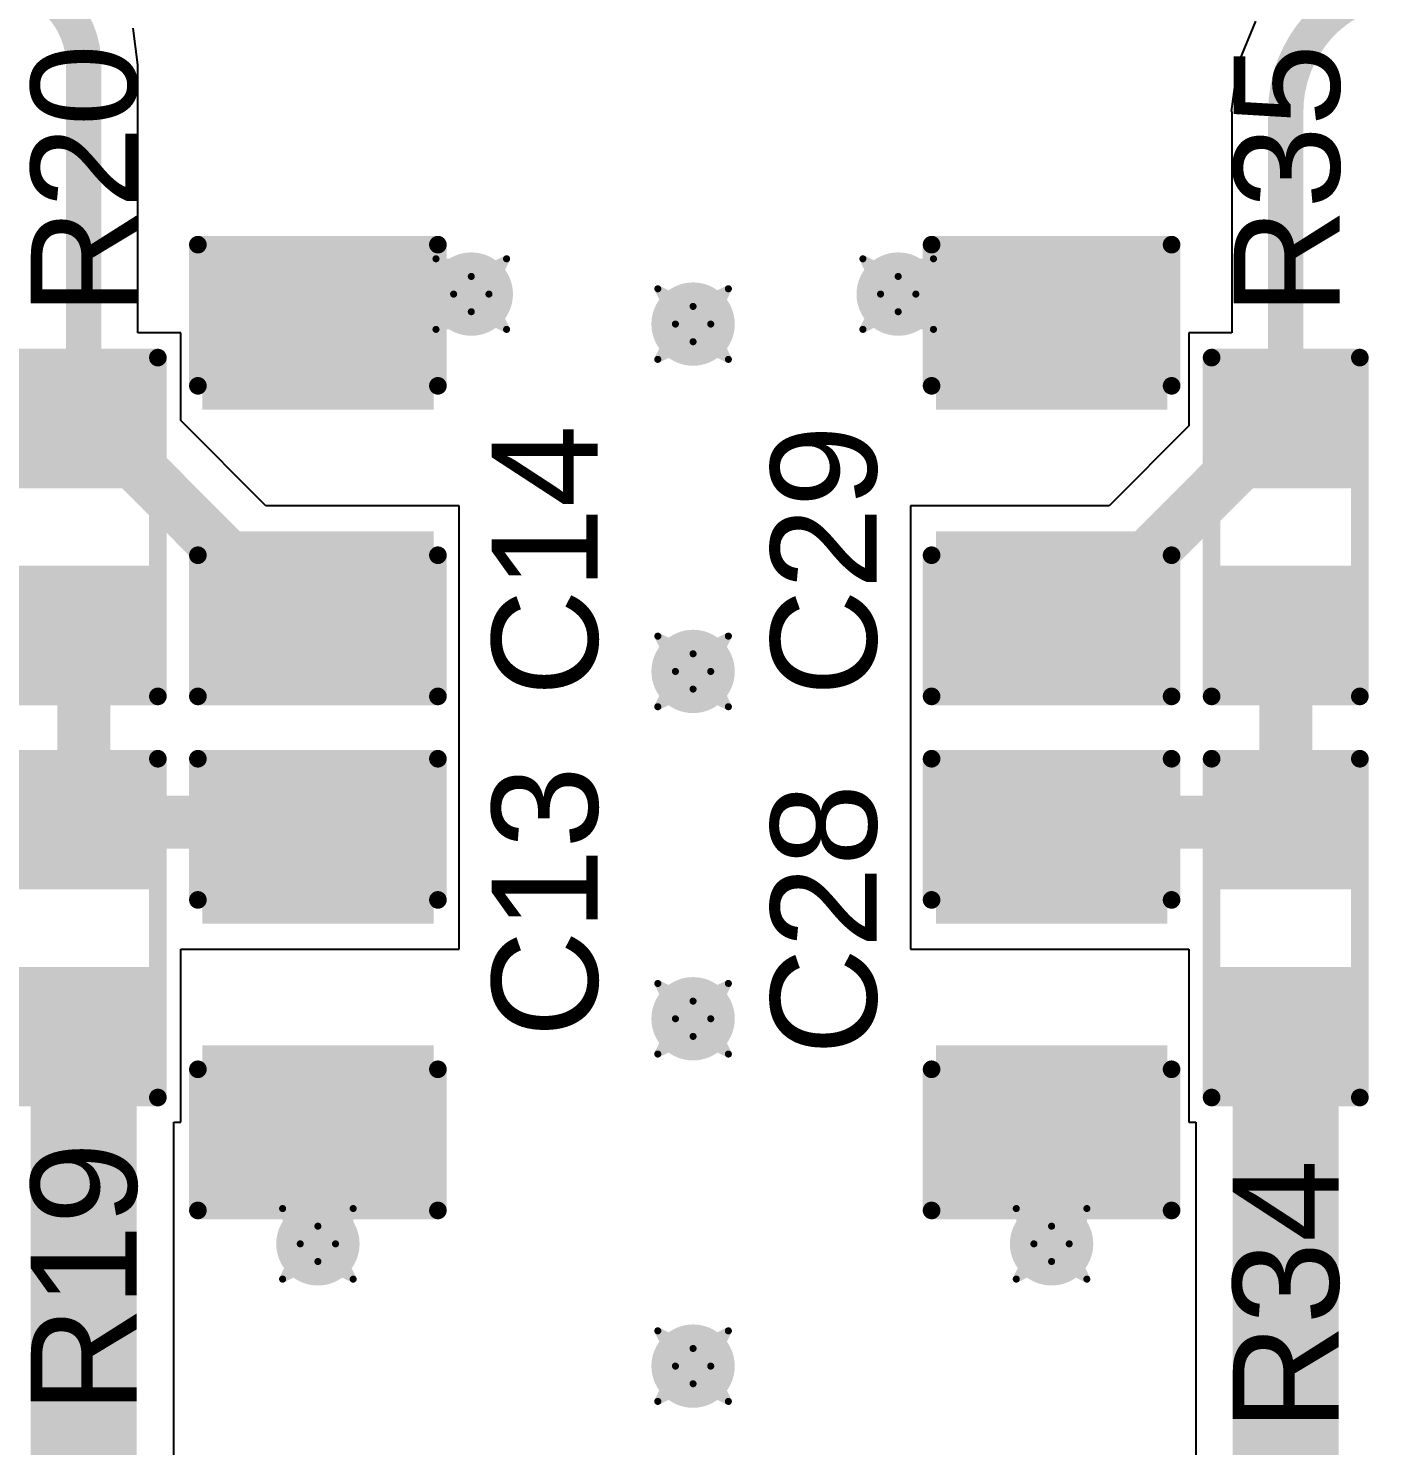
# Model space of a CAD drawing. Header units: inches. Extents: x -0.03 to 9.71, y 0.01 to 4.44.
# Drawn here: x 1.3794 to 1.7654, y 1.1192 to 1.5208 of the extents above; entities that cross this region are included whole.
import ezdxf

# ---------------------------------------------------------------- set-up
doc = ezdxf.new("R2010")
doc.units = ezdxf.units.IN
doc.header["$MEASUREMENT"] = 0
for name, color, linetype in [('Bottom Layer', 5, 'Continuous'), ('Drill Drawing', 1, 'Continuous'), ('Layer 1', 16, 'Continuous'), ('Layer 2', 76, 'Continuous'), ('Top Layer', 1, 'Continuous'), ('Top Overlay', 2, 'Continuous'), ('Top Paste', 8, 'Continuous'), ('Top Solder', 216, 'Continuous'), ('Via Holes', 16, 'Continuous')]:
    doc.layers.add(name, color=color, linetype=linetype)
doc.styles.add('Arial', font='', dxfattribs={"height": 0.2})
doc.styles.get('Arial').set_extended_font_data('Arial')

# ---------------------------------------------------------------- blocks, each defined once
blk = doc.blocks.new('R___0603_62')
at = {"layer": 'Top Layer'}
for points in [[(-0.015, 0.0175), (-0.015, -0.0175), (-0.045, -0.0175), (-0.045, 0.0175)], [(0.045, 0.0175), (0.045, -0.0175), (0.015, -0.0175), (0.015, 0.0175)]]:
    blk.add_hatch(color=1, dxfattribs=at).paths.add_polyline_path(points)
at = {"layer": 'Top Paste'}
for points in [[(-0.015, 0.0175), (-0.015, -0.0175), (-0.045, -0.0175), (-0.045, 0.0175)], [(0.045, 0.0175), (0.045, -0.0175), (0.015, -0.0175), (0.015, 0.0175)]]:
    blk.add_hatch(color=8, dxfattribs=at).paths.add_polyline_path(points)
at = {"layer": 'Top Solder'}
for points in [[(-0.011, 0.0215), (-0.011, -0.0215), (-0.049, -0.0215), (-0.049, 0.0215)], [(0.049, 0.0215), (0.049, -0.0215), (0.011, -0.0215), (0.011, 0.0215)]]:
    blk.add_hatch(color=216, dxfattribs=at).paths.add_polyline_path(points)
at = {"layer": 'Top Overlay', "const_width": 0.005}
for points in [[(-0.048, 0.021), (0.048, 0.021)], [(-0.048, 0.021), (-0.048, -0.021)], [(0.048, 0.021), (0.048, -0.021)], [(-0.048, -0.021), (0.048, -0.021)]]:
    blk.add_lwpolyline(points, dxfattribs=at)
at = {"layer": 'Top Overlay', "const_width": 0.0025}
for points in [[(-0.04925, 0.021, 1), (-0.04675, 0.021, 1)], [(-0.04925, 0.021, 1), (-0.04675, 0.021, 1)], [(0.04675, 0.021, 1), (0.04925, 0.021, 1)], [(0.04675, 0.021, 1), (0.04925, 0.021, 1)], [(-0.04925, -0.021, 1), (-0.04675, -0.021, 1)], [(-0.04925, -0.021, 1), (-0.04675, -0.021, 1)], [(0.04675, -0.021, 1), (0.04925, -0.021, 1)], [(0.04675, -0.021, 1), (0.04925, -0.021, 1)]]:
    blk.add_lwpolyline(points, format="xyb", close=True, dxfattribs=at)
blk = doc.blocks.new('R___0603_63')
at = {"layer": 'Top Layer'}
for points in [[(-0.015, 0.0175), (-0.015, -0.0175), (-0.045, -0.0175), (-0.045, 0.0175)], [(0.045, 0.0175), (0.045, -0.0175), (0.015, -0.0175), (0.015, 0.0175)]]:
    blk.add_hatch(color=1, dxfattribs=at).paths.add_polyline_path(points)
at = {"layer": 'Top Paste'}
for points in [[(-0.015, 0.0175), (-0.015, -0.0175), (-0.045, -0.0175), (-0.045, 0.0175)], [(0.045, 0.0175), (0.045, -0.0175), (0.015, -0.0175), (0.015, 0.0175)]]:
    blk.add_hatch(color=8, dxfattribs=at).paths.add_polyline_path(points)
at = {"layer": 'Top Solder'}
for points in [[(-0.011, 0.0215), (-0.011, -0.0215), (-0.049, -0.0215), (-0.049, 0.0215)], [(0.049, 0.0215), (0.049, -0.0215), (0.011, -0.0215), (0.011, 0.0215)]]:
    blk.add_hatch(color=216, dxfattribs=at).paths.add_polyline_path(points)
at = {"layer": 'Top Overlay', "const_width": 0.005}
for points in [[(-0.048, 0.021), (0.048, 0.021)], [(-0.048, 0.021), (-0.048, -0.021)], [(0.048, 0.021), (0.048, -0.021)], [(-0.048, -0.021), (0.048, -0.021)]]:
    blk.add_lwpolyline(points, dxfattribs=at)
at = {"layer": 'Top Overlay', "const_width": 0.0025}
for points in [[(-0.04925, 0.021, 1), (-0.04675, 0.021, 1)], [(-0.04925, 0.021, 1), (-0.04675, 0.021, 1)], [(0.04675, 0.021, 1), (0.04925, 0.021, 1)], [(0.04675, 0.021, 1), (0.04925, 0.021, 1)], [(-0.04925, -0.021, 1), (-0.04675, -0.021, 1)], [(-0.04925, -0.021, 1), (-0.04675, -0.021, 1)], [(0.04675, -0.021, 1), (0.04925, -0.021, 1)], [(0.04675, -0.021, 1), (0.04925, -0.021, 1)]]:
    blk.add_lwpolyline(points, format="xyb", close=True, dxfattribs=at)
blk = doc.blocks.new('R___0603_71')
at = {"layer": 'Top Layer'}
for points in [[(-0.015, 0.0175), (-0.015, -0.0175), (-0.045, -0.0175), (-0.045, 0.0175)], [(0.045, 0.0175), (0.045, -0.0175), (0.015, -0.0175), (0.015, 0.0175)]]:
    blk.add_hatch(color=1, dxfattribs=at).paths.add_polyline_path(points)
at = {"layer": 'Top Paste'}
for points in [[(-0.015, 0.0175), (-0.015, -0.0175), (-0.045, -0.0175), (-0.045, 0.0175)], [(0.045, 0.0175), (0.045, -0.0175), (0.015, -0.0175), (0.015, 0.0175)]]:
    blk.add_hatch(color=8, dxfattribs=at).paths.add_polyline_path(points)
at = {"layer": 'Top Solder'}
for points in [[(-0.011, 0.0215), (-0.011, -0.0215), (-0.049, -0.0215), (-0.049, 0.0215)], [(0.049, 0.0215), (0.049, -0.0215), (0.011, -0.0215), (0.011, 0.0215)]]:
    blk.add_hatch(color=216, dxfattribs=at).paths.add_polyline_path(points)
at = {"layer": 'Top Overlay', "const_width": 0.005}
for points in [[(-0.048, 0.021), (0.048, 0.021)], [(-0.048, 0.021), (-0.048, -0.021)], [(0.048, 0.021), (0.048, -0.021)], [(-0.048, -0.021), (0.048, -0.021)]]:
    blk.add_lwpolyline(points, dxfattribs=at)
at = {"layer": 'Top Overlay', "const_width": 0.0025}
for points in [[(-0.04925, 0.021, 1), (-0.04675, 0.021, 1)], [(-0.04925, 0.021, 1), (-0.04675, 0.021, 1)], [(0.04675, 0.021, 1), (0.04925, 0.021, 1)], [(0.04675, 0.021, 1), (0.04925, 0.021, 1)], [(-0.04925, -0.021, 1), (-0.04675, -0.021, 1)], [(-0.04925, -0.021, 1), (-0.04675, -0.021, 1)], [(0.04675, -0.021, 1), (0.04925, -0.021, 1)], [(0.04675, -0.021, 1), (0.04925, -0.021, 1)]]:
    blk.add_lwpolyline(points, format="xyb", close=True, dxfattribs=at)
blk = doc.blocks.new('R___0603_72')
at = {"layer": 'Top Layer'}
for points in [[(-0.015, 0.0175), (-0.015, -0.0175), (-0.045, -0.0175), (-0.045, 0.0175)], [(0.045, 0.0175), (0.045, -0.0175), (0.015, -0.0175), (0.015, 0.0175)]]:
    blk.add_hatch(color=1, dxfattribs=at).paths.add_polyline_path(points)
at = {"layer": 'Top Paste'}
for points in [[(-0.015, 0.0175), (-0.015, -0.0175), (-0.045, -0.0175), (-0.045, 0.0175)], [(0.045, 0.0175), (0.045, -0.0175), (0.015, -0.0175), (0.015, 0.0175)]]:
    blk.add_hatch(color=8, dxfattribs=at).paths.add_polyline_path(points)
at = {"layer": 'Top Solder'}
for points in [[(-0.011, 0.0215), (-0.011, -0.0215), (-0.049, -0.0215), (-0.049, 0.0215)], [(0.049, 0.0215), (0.049, -0.0215), (0.011, -0.0215), (0.011, 0.0215)]]:
    blk.add_hatch(color=216, dxfattribs=at).paths.add_polyline_path(points)
at = {"layer": 'Top Overlay', "const_width": 0.005}
for points in [[(-0.048, 0.021), (0.048, 0.021)], [(-0.048, 0.021), (-0.048, -0.021)], [(0.048, 0.021), (0.048, -0.021)], [(-0.048, -0.021), (0.048, -0.021)]]:
    blk.add_lwpolyline(points, dxfattribs=at)
at = {"layer": 'Top Overlay', "const_width": 0.0025}
for points in [[(-0.04925, 0.021, 1), (-0.04675, 0.021, 1)], [(-0.04925, 0.021, 1), (-0.04675, 0.021, 1)], [(0.04675, 0.021, 1), (0.04925, 0.021, 1)], [(0.04675, 0.021, 1), (0.04925, 0.021, 1)], [(-0.04925, -0.021, 1), (-0.04675, -0.021, 1)], [(-0.04925, -0.021, 1), (-0.04675, -0.021, 1)], [(0.04675, -0.021, 1), (0.04925, -0.021, 1)], [(0.04675, -0.021, 1), (0.04925, -0.021, 1)]]:
    blk.add_lwpolyline(points, format="xyb", close=True, dxfattribs=at)
blk = doc.blocks.new('C___0805_169')
at = {"layer": 'Top Layer'}
for points in [[(-0.06, 0.03), (-0.02, 0.03), (-0.02, -0.03), (-0.06, -0.03)], [(0.02, 0.03), (0.06, 0.03), (0.06, -0.03), (0.02, -0.03)]]:
    blk.add_hatch(color=1, dxfattribs=at).paths.add_polyline_path(points)
at = {"layer": 'Top Paste'}
for points in [[(-0.06, 0.03), (-0.02, 0.03), (-0.02, -0.03), (-0.06, -0.03)], [(0.02, 0.03), (0.06, 0.03), (0.06, -0.03), (0.02, -0.03)]]:
    blk.add_hatch(color=8, dxfattribs=at).paths.add_polyline_path(points)
at = {"layer": 'Top Solder'}
for points in [[(-0.06276, 0.03276), (-0.01724, 0.03276), (-0.01724, -0.03276), (-0.06276, -0.03276)], [(0.01724, 0.03276), (0.06276, 0.03276), (0.06276, -0.03276), (0.01724, -0.03276)]]:
    blk.add_hatch(color=216, dxfattribs=at).paths.add_polyline_path(points)
at = {"layer": 'Top Overlay', "const_width": 0.005}
for points in [[(-0.024, 0.034), (-0.064, 0.034)], [(-0.064, -0.034), (-0.064, 0.034)], [(0.064, 0.034), (0.024, 0.034)], [(0.064, -0.034), (0.064, 0.034)], [(-0.024, -0.034), (-0.064, -0.034)], [(0.064, -0.034), (0.024, -0.034)]]:
    blk.add_lwpolyline(points, dxfattribs=at)
at = {"layer": 'Top Overlay', "const_width": 0.0025}
for points in [[(-0.06525, 0.034, 1), (-0.06275, 0.034, 1)], [(-0.06525, 0.034, 1), (-0.06275, 0.034, 1)], [(-0.02525, 0.034, 1), (-0.02275, 0.034, 1)], [(0.02275, 0.034, 1), (0.02525, 0.034, 1)], [(0.06275, 0.034, 1), (0.06525, 0.034, 1)], [(0.06275, 0.034, 1), (0.06525, 0.034, 1)], [(-0.06525, -0.034, 1), (-0.06275, -0.034, 1)], [(-0.06525, -0.034, 1), (-0.06275, -0.034, 1)], [(-0.02525, -0.034, 1), (-0.02275, -0.034, 1)], [(0.02275, -0.034, 1), (0.02525, -0.034, 1)], [(0.06275, -0.034, 1), (0.06525, -0.034, 1)], [(0.06275, -0.034, 1), (0.06525, -0.034, 1)]]:
    blk.add_lwpolyline(points, format="xyb", close=True, dxfattribs=at)
blk = doc.blocks.new('C___0805_170')
at = {"layer": 'Top Layer'}
for points in [[(-0.06, 0.03), (-0.02, 0.03), (-0.02, -0.03), (-0.06, -0.03)], [(0.02, 0.03), (0.06, 0.03), (0.06, -0.03), (0.02, -0.03)]]:
    blk.add_hatch(color=1, dxfattribs=at).paths.add_polyline_path(points)
at = {"layer": 'Top Paste'}
for points in [[(-0.06, 0.03), (-0.02, 0.03), (-0.02, -0.03), (-0.06, -0.03)], [(0.02, 0.03), (0.06, 0.03), (0.06, -0.03), (0.02, -0.03)]]:
    blk.add_hatch(color=8, dxfattribs=at).paths.add_polyline_path(points)
at = {"layer": 'Top Solder'}
for points in [[(-0.06276, 0.03276), (-0.01724, 0.03276), (-0.01724, -0.03276), (-0.06276, -0.03276)], [(0.01724, 0.03276), (0.06276, 0.03276), (0.06276, -0.03276), (0.01724, -0.03276)]]:
    blk.add_hatch(color=216, dxfattribs=at).paths.add_polyline_path(points)
at = {"layer": 'Top Overlay', "const_width": 0.005}
for points in [[(-0.064, 0.034), (-0.064, -0.034)], [(-0.064, 0.034), (-0.024, 0.034)], [(0.024, 0.034), (0.064, 0.034)], [(0.064, 0.034), (0.064, -0.034)], [(-0.064, -0.034), (-0.024, -0.034)], [(0.024, -0.034), (0.064, -0.034)]]:
    blk.add_lwpolyline(points, dxfattribs=at)
at = {"layer": 'Top Overlay', "const_width": 0.0025}
for points in [[(-0.06525, 0.034, 1), (-0.06275, 0.034, 1)], [(-0.06525, 0.034, 1), (-0.06275, 0.034, 1)], [(-0.02525, 0.034, 1), (-0.02275, 0.034, 1)], [(0.02275, 0.034, 1), (0.02525, 0.034, 1)], [(0.06275, 0.034, 1), (0.06525, 0.034, 1)], [(0.06275, 0.034, 1), (0.06525, 0.034, 1)], [(-0.06525, -0.034, 1), (-0.06275, -0.034, 1)], [(-0.06525, -0.034, 1), (-0.06275, -0.034, 1)], [(-0.02525, -0.034, 1), (-0.02275, -0.034, 1)], [(0.02275, -0.034, 1), (0.02525, -0.034, 1)], [(0.06275, -0.034, 1), (0.06525, -0.034, 1)], [(0.06275, -0.034, 1), (0.06525, -0.034, 1)]]:
    blk.add_lwpolyline(points, format="xyb", close=True, dxfattribs=at)
blk = doc.blocks.new('C___0805_180')
at = {"layer": 'Top Layer'}
for points in [[(-0.06, 0.03), (-0.02, 0.03), (-0.02, -0.03), (-0.06, -0.03)], [(0.02, 0.03), (0.06, 0.03), (0.06, -0.03), (0.02, -0.03)]]:
    blk.add_hatch(color=1, dxfattribs=at).paths.add_polyline_path(points)
at = {"layer": 'Top Paste'}
for points in [[(-0.06, 0.03), (-0.02, 0.03), (-0.02, -0.03), (-0.06, -0.03)], [(0.02, 0.03), (0.06, 0.03), (0.06, -0.03), (0.02, -0.03)]]:
    blk.add_hatch(color=8, dxfattribs=at).paths.add_polyline_path(points)
at = {"layer": 'Top Solder'}
for points in [[(-0.06276, 0.03276), (-0.01724, 0.03276), (-0.01724, -0.03276), (-0.06276, -0.03276)], [(0.01724, 0.03276), (0.06276, 0.03276), (0.06276, -0.03276), (0.01724, -0.03276)]]:
    blk.add_hatch(color=216, dxfattribs=at).paths.add_polyline_path(points)
at = {"layer": 'Top Overlay', "const_width": 0.005}
for points in [[(-0.064, 0.034), (-0.064, -0.034)], [(-0.064, 0.034), (-0.024, 0.034)], [(0.024, 0.034), (0.064, 0.034)], [(0.064, 0.034), (0.064, -0.034)], [(-0.064, -0.034), (-0.024, -0.034)], [(0.024, -0.034), (0.064, -0.034)]]:
    blk.add_lwpolyline(points, dxfattribs=at)
at = {"layer": 'Top Overlay', "const_width": 0.0025}
for points in [[(-0.06525, 0.034, 1), (-0.06275, 0.034, 1)], [(-0.06525, 0.034, 1), (-0.06275, 0.034, 1)], [(-0.02525, 0.034, 1), (-0.02275, 0.034, 1)], [(0.02275, 0.034, 1), (0.02525, 0.034, 1)], [(0.06275, 0.034, 1), (0.06525, 0.034, 1)], [(0.06275, 0.034, 1), (0.06525, 0.034, 1)], [(-0.06525, -0.034, 1), (-0.06275, -0.034, 1)], [(-0.06525, -0.034, 1), (-0.06275, -0.034, 1)], [(-0.02525, -0.034, 1), (-0.02275, -0.034, 1)], [(0.02275, -0.034, 1), (0.02525, -0.034, 1)], [(0.06275, -0.034, 1), (0.06525, -0.034, 1)], [(0.06275, -0.034, 1), (0.06525, -0.034, 1)]]:
    blk.add_lwpolyline(points, format="xyb", close=True, dxfattribs=at)
blk = doc.blocks.new('C___0805_181')
at = {"layer": 'Top Layer'}
for points in [[(-0.06, 0.03), (-0.02, 0.03), (-0.02, -0.03), (-0.06, -0.03)], [(0.02, 0.03), (0.06, 0.03), (0.06, -0.03), (0.02, -0.03)]]:
    blk.add_hatch(color=1, dxfattribs=at).paths.add_polyline_path(points)
at = {"layer": 'Top Paste'}
for points in [[(-0.06, 0.03), (-0.02, 0.03), (-0.02, -0.03), (-0.06, -0.03)], [(0.02, 0.03), (0.06, 0.03), (0.06, -0.03), (0.02, -0.03)]]:
    blk.add_hatch(color=8, dxfattribs=at).paths.add_polyline_path(points)
at = {"layer": 'Top Solder'}
for points in [[(-0.06276, 0.03276), (-0.01724, 0.03276), (-0.01724, -0.03276), (-0.06276, -0.03276)], [(0.01724, 0.03276), (0.06276, 0.03276), (0.06276, -0.03276), (0.01724, -0.03276)]]:
    blk.add_hatch(color=216, dxfattribs=at).paths.add_polyline_path(points)
at = {"layer": 'Top Overlay', "const_width": 0.005}
for points in [[(-0.064, -0.034), (-0.064, 0.034)], [(-0.024, 0.034), (-0.064, 0.034)], [(0.064, 0.034), (0.024, 0.034)], [(0.064, -0.034), (0.064, 0.034)], [(-0.024, -0.034), (-0.064, -0.034)], [(0.064, -0.034), (0.024, -0.034)]]:
    blk.add_lwpolyline(points, dxfattribs=at)
at = {"layer": 'Top Overlay', "const_width": 0.0025}
for points in [[(-0.06525, 0.034, 1), (-0.06275, 0.034, 1)], [(-0.06525, 0.034, 1), (-0.06275, 0.034, 1)], [(-0.02525, 0.034, 1), (-0.02275, 0.034, 1)], [(0.02275, 0.034, 1), (0.02525, 0.034, 1)], [(0.06275, 0.034, 1), (0.06525, 0.034, 1)], [(0.06275, 0.034, 1), (0.06525, 0.034, 1)], [(-0.06525, -0.034, 1), (-0.06275, -0.034, 1)], [(-0.06525, -0.034, 1), (-0.06275, -0.034, 1)], [(-0.02525, -0.034, 1), (-0.02275, -0.034, 1)], [(0.02275, -0.034, 1), (0.02525, -0.034, 1)], [(0.06275, -0.034, 1), (0.06525, -0.034, 1)], [(0.06275, -0.034, 1), (0.06525, -0.034, 1)]]:
    blk.add_lwpolyline(points, format="xyb", close=True, dxfattribs=at)

msp = doc.modelspace()

# ---------------------------------------------------------------- hatches: boundary and pattern name
at = {"layer": 'Bottom Layer'}
h = msp.add_hatch(color=5, dxfattribs=at)
edge = h.paths.add_edge_path()
edge.add_arc((1.50488, 1.44551), 0.01181, 0, 360)
h = msp.add_hatch(color=5, dxfattribs=at)
edge = h.paths.add_edge_path()
edge.add_arc((1.62583, 1.44551), 0.01181, 0, 360)
h = msp.add_hatch(color=5, dxfattribs=at)
edge = h.paths.add_edge_path()
edge.add_arc((1.56772, 1.43701), 0.01181, 0, 360)
h = msp.add_hatch(color=5, dxfattribs=at)
edge = h.paths.add_edge_path()
edge.add_arc((1.56772, 1.33858), 0.01181, 0, 360)
h = msp.add_hatch(color=5, dxfattribs=at)
edge = h.paths.add_edge_path()
edge.add_arc((1.56772, 1.24016), 0.01181, 0, 360)
h = msp.add_hatch(color=5, dxfattribs=at)
edge = h.paths.add_edge_path()
edge.add_arc((1.46142, 1.17638), 0.01181, 0, 360)
h = msp.add_hatch(color=5, dxfattribs=at)
edge = h.paths.add_edge_path()
edge.add_arc((1.66929, 1.17638), 0.01181, 0, 360)
h = msp.add_hatch(color=5, dxfattribs=at)
edge = h.paths.add_edge_path()
edge.add_arc((1.56772, 1.14173), 0.01181, 0, 360)
at = {"layer": 'Layer 1'}
h = msp.add_hatch(color=16, dxfattribs=at)
edge = h.paths.add_edge_path()
edge.add_arc((1.50488, 1.44551), 0.01181, 0, 360)
h = msp.add_hatch(color=16, dxfattribs=at)
edge = h.paths.add_edge_path()
edge.add_arc((1.62583, 1.44551), 0.01181, 0, 360)
h = msp.add_hatch(color=16, dxfattribs=at)
edge = h.paths.add_edge_path()
edge.add_arc((1.56772, 1.43701), 0.01181, 0, 360)
h = msp.add_hatch(color=16, dxfattribs=at)
edge = h.paths.add_edge_path()
edge.add_arc((1.56772, 1.33858), 0.01181, 0, 360)
h = msp.add_hatch(color=16, dxfattribs=at)
edge = h.paths.add_edge_path()
edge.add_arc((1.56772, 1.24016), 0.01181, 0, 360)
h = msp.add_hatch(color=16, dxfattribs=at)
edge = h.paths.add_edge_path()
edge.add_arc((1.46142, 1.17638), 0.01181, 0, 360)
h = msp.add_hatch(color=16, dxfattribs=at)
edge = h.paths.add_edge_path()
edge.add_arc((1.66929, 1.17638), 0.01181, 0, 360)
h = msp.add_hatch(color=16, dxfattribs=at)
edge = h.paths.add_edge_path()
edge.add_arc((1.56772, 1.14173), 0.01181, 0, 360)
at = {"layer": 'Layer 2'}
h = msp.add_hatch(color=76, dxfattribs=at)
edge = h.paths.add_edge_path()
edge.add_arc((1.50488, 1.44551), 0.01181, 0, 360)
h = msp.add_hatch(color=76, dxfattribs=at)
edge = h.paths.add_edge_path()
edge.add_arc((1.62583, 1.44551), 0.01181, 0, 360)
h = msp.add_hatch(color=76, dxfattribs=at)
edge = h.paths.add_edge_path()
edge.add_arc((1.56772, 1.43701), 0.01181, 0, 360)
h = msp.add_hatch(color=76, dxfattribs=at)
edge = h.paths.add_edge_path()
edge.add_arc((1.56772, 1.33858), 0.01181, 0, 360)
h = msp.add_hatch(color=76, dxfattribs=at)
edge = h.paths.add_edge_path()
edge.add_arc((1.56772, 1.24016), 0.01181, 0, 360)
h = msp.add_hatch(color=76, dxfattribs=at)
edge = h.paths.add_edge_path()
edge.add_arc((1.46142, 1.17638), 0.01181, 0, 360)
h = msp.add_hatch(color=76, dxfattribs=at)
edge = h.paths.add_edge_path()
edge.add_arc((1.66929, 1.17638), 0.01181, 0, 360)
h = msp.add_hatch(color=76, dxfattribs=at)
edge = h.paths.add_edge_path()
edge.add_arc((1.56772, 1.14173), 0.01181, 0, 360)
at = {"layer": 'Top Layer'}
h = msp.add_hatch(color=1, dxfattribs=at)
edge = h.paths.add_edge_path()
edge.add_arc((1.50488, 1.44551), 0.01181, 0, 360)
h = msp.add_hatch(color=1, dxfattribs=at)
edge = h.paths.add_edge_path()
edge.add_arc((1.62583, 1.44551), 0.01181, 0, 360)
h = msp.add_hatch(color=1, dxfattribs=at)
edge = h.paths.add_edge_path()
edge.add_arc((1.56772, 1.43701), 0.01181, 0, 360)
h = msp.add_hatch(color=1, dxfattribs=at)
edge = h.paths.add_edge_path()
edge.add_arc((1.56772, 1.33858), 0.01181, 0, 360)
h = msp.add_hatch(color=1, dxfattribs=at)
edge = h.paths.add_edge_path()
edge.add_arc((1.56772, 1.24016), 0.01181, 0, 360)
h = msp.add_hatch(color=1, dxfattribs=at)
edge = h.paths.add_edge_path()
edge.add_arc((1.46142, 1.17638), 0.01181, 0, 360)
h = msp.add_hatch(color=1, dxfattribs=at)
edge = h.paths.add_edge_path()
edge.add_arc((1.66929, 1.17638), 0.01181, 0, 360)
h = msp.add_hatch(color=1, dxfattribs=at)
edge = h.paths.add_edge_path()
edge.add_arc((1.56772, 1.14173), 0.01181, 0, 360)
at = {"layer": 'Via Holes'}
h = msp.add_hatch(color=7, dxfattribs=at)
edge = h.paths.add_edge_path()
edge.add_arc((1.50488, 1.44551), 0.00591, 0, 360)
h = msp.add_hatch(color=7, dxfattribs=at)
edge = h.paths.add_edge_path()
edge.add_arc((1.62583, 1.44551), 0.00591, 0, 360)
h = msp.add_hatch(color=7, dxfattribs=at)
edge = h.paths.add_edge_path()
edge.add_arc((1.56772, 1.43701), 0.00591, 0, 360)
h = msp.add_hatch(color=7, dxfattribs=at)
edge = h.paths.add_edge_path()
edge.add_arc((1.56772, 1.33858), 0.00591, 0, 360)
h = msp.add_hatch(color=7, dxfattribs=at)
edge = h.paths.add_edge_path()
edge.add_arc((1.56772, 1.24016), 0.00591, 0, 360)
h = msp.add_hatch(color=7, dxfattribs=at)
edge = h.paths.add_edge_path()
edge.add_arc((1.46142, 1.17638), 0.00591, 0, 360)
h = msp.add_hatch(color=7, dxfattribs=at)
edge = h.paths.add_edge_path()
edge.add_arc((1.66929, 1.17638), 0.00591, 0, 360)
h = msp.add_hatch(color=7, dxfattribs=at)
edge = h.paths.add_edge_path()
edge.add_arc((1.56772, 1.14173), 0.00591, 0, 360)

# ---------------------------------------------------------------- linework, layer by layer
at = {"layer": 'Drill Drawing', "const_width": 0.002}
for points in [[(1.49488, 1.45551), (1.50488, 1.45051)], [(1.49488, 1.45551), (1.49988, 1.44551)], [(1.50488, 1.45051), (1.51488, 1.45551)], [(1.50988, 1.44551), (1.51488, 1.45551)], [(1.61583, 1.45551), (1.62583, 1.45051)], [(1.61583, 1.45551), (1.62083, 1.44551)], [(1.62583, 1.45051), (1.63583, 1.45551)], [(1.63083, 1.44551), (1.63583, 1.45551)], [(1.49488, 1.43551), (1.49988, 1.44551)], [(1.50988, 1.44551), (1.51488, 1.43551)], [(1.55772, 1.44701), (1.56772, 1.44201)], [(1.55772, 1.44701), (1.56272, 1.43701)], [(1.56772, 1.44201), (1.57772, 1.44701)], [(1.57272, 1.43701), (1.57772, 1.44701)], [(1.61583, 1.43551), (1.62083, 1.44551)], [(1.63083, 1.44551), (1.63583, 1.43551)], [(1.49488, 1.43551), (1.50488, 1.44051)], [(1.50488, 1.44051), (1.51488, 1.43551)], [(1.55772, 1.42701), (1.56272, 1.43701)], [(1.57272, 1.43701), (1.57772, 1.42701)], [(1.61583, 1.43551), (1.62583, 1.44051)], [(1.62583, 1.44051), (1.63583, 1.43551)], [(1.55772, 1.42701), (1.56772, 1.43201)], [(1.56772, 1.43201), (1.57772, 1.42701)], [(1.55772, 1.34858), (1.56772, 1.34358)], [(1.55772, 1.34858), (1.56272, 1.33858)], [(1.56772, 1.34358), (1.57772, 1.34858)], [(1.57272, 1.33858), (1.57772, 1.34858)], [(1.55772, 1.32858), (1.56272, 1.33858)], [(1.57272, 1.33858), (1.57772, 1.32858)], [(1.55772, 1.32858), (1.56772, 1.33358)], [(1.56772, 1.33358), (1.57772, 1.32858)], [(1.55772, 1.25016), (1.56772, 1.24516)], [(1.55772, 1.25016), (1.56272, 1.24016)], [(1.56772, 1.24516), (1.57772, 1.25016)], [(1.57272, 1.24016), (1.57772, 1.25016)], [(1.55772, 1.23016), (1.56272, 1.24016)], [(1.57272, 1.24016), (1.57772, 1.23016)], [(1.55772, 1.23016), (1.56772, 1.23516)], [(1.56772, 1.23516), (1.57772, 1.23016)], [(1.45142, 1.18638), (1.46142, 1.18138)], [(1.45142, 1.18638), (1.45642, 1.17638)], [(1.46142, 1.18138), (1.47142, 1.18638)], [(1.46642, 1.17638), (1.47142, 1.18638)], [(1.65929, 1.18638), (1.66929, 1.18138)], [(1.65929, 1.18638), (1.66429, 1.17638)], [(1.66929, 1.18138), (1.67929, 1.18638)], [(1.67429, 1.17638), (1.67929, 1.18638)], [(1.45142, 1.16638), (1.45642, 1.17638)], [(1.46642, 1.17638), (1.47142, 1.16638)], [(1.65929, 1.16638), (1.66429, 1.17638)], [(1.67429, 1.17638), (1.67929, 1.16638)], [(1.45142, 1.16638), (1.46142, 1.17138)], [(1.46142, 1.17138), (1.47142, 1.16638)], [(1.65929, 1.16638), (1.66929, 1.17138)], [(1.66929, 1.17138), (1.67929, 1.16638)], [(1.55772, 1.15173), (1.56772, 1.14673)], [(1.55772, 1.15173), (1.56272, 1.14173)], [(1.56772, 1.14673), (1.57772, 1.15173)], [(1.57272, 1.14173), (1.57772, 1.15173)], [(1.55772, 1.13173), (1.56272, 1.14173)], [(1.57272, 1.14173), (1.57772, 1.13173)], [(1.55772, 1.13173), (1.56772, 1.13673)], [(1.56772, 1.13673), (1.57772, 1.13173)]]:
    msp.add_lwpolyline(points, dxfattribs=at)
at = {"layer": 'Drill Drawing', "const_width": 0.001}
for points in [[(1.49438, 1.45551, 1), (1.49538, 1.45551, 1)], [(1.49438, 1.45551, 1), (1.49538, 1.45551, 1)], [(1.51438, 1.45551, 1), (1.51538, 1.45551, 1)], [(1.51438, 1.45551, 1), (1.51538, 1.45551, 1)], [(1.61533, 1.45551, 1), (1.61633, 1.45551, 1)], [(1.61533, 1.45551, 1), (1.61633, 1.45551, 1)], [(1.63533, 1.45551, 1), (1.63633, 1.45551, 1)], [(1.63533, 1.45551, 1), (1.63633, 1.45551, 1)], [(1.50438, 1.45051, 1), (1.50538, 1.45051, 1)], [(1.50438, 1.45051, 1), (1.50538, 1.45051, 1)], [(1.62533, 1.45051, 1), (1.62633, 1.45051, 1)], [(1.62533, 1.45051, 1), (1.62633, 1.45051, 1)], [(1.49938, 1.44551, 1), (1.50038, 1.44551, 1)], [(1.49938, 1.44551, 1), (1.50038, 1.44551, 1)], [(1.50938, 1.44551, 1), (1.51038, 1.44551, 1)], [(1.50938, 1.44551, 1), (1.51038, 1.44551, 1)], [(1.55722, 1.44701, 1), (1.55822, 1.44701, 1)], [(1.55722, 1.44701, 1), (1.55822, 1.44701, 1)], [(1.57722, 1.44701, 1), (1.57822, 1.44701, 1)], [(1.57722, 1.44701, 1), (1.57822, 1.44701, 1)], [(1.62033, 1.44551, 1), (1.62133, 1.44551, 1)], [(1.62033, 1.44551, 1), (1.62133, 1.44551, 1)], [(1.63033, 1.44551, 1), (1.63133, 1.44551, 1)], [(1.63033, 1.44551, 1), (1.63133, 1.44551, 1)], [(1.56722, 1.44201, 1), (1.56822, 1.44201, 1)], [(1.56722, 1.44201, 1), (1.56822, 1.44201, 1)], [(1.50438, 1.44051, 1), (1.50538, 1.44051, 1)], [(1.50438, 1.44051, 1), (1.50538, 1.44051, 1)], [(1.56222, 1.43701, 1), (1.56322, 1.43701, 1)], [(1.56222, 1.43701, 1), (1.56322, 1.43701, 1)], [(1.57222, 1.43701, 1), (1.57322, 1.43701, 1)], [(1.57222, 1.43701, 1), (1.57322, 1.43701, 1)], [(1.62533, 1.44051, 1), (1.62633, 1.44051, 1)], [(1.62533, 1.44051, 1), (1.62633, 1.44051, 1)], [(1.49438, 1.43551, 1), (1.49538, 1.43551, 1)], [(1.49438, 1.43551, 1), (1.49538, 1.43551, 1)], [(1.51438, 1.43551, 1), (1.51538, 1.43551, 1)], [(1.51438, 1.43551, 1), (1.51538, 1.43551, 1)], [(1.61533, 1.43551, 1), (1.61633, 1.43551, 1)], [(1.61533, 1.43551, 1), (1.61633, 1.43551, 1)], [(1.63533, 1.43551, 1), (1.63633, 1.43551, 1)], [(1.63533, 1.43551, 1), (1.63633, 1.43551, 1)], [(1.56722, 1.43201, 1), (1.56822, 1.43201, 1)], [(1.56722, 1.43201, 1), (1.56822, 1.43201, 1)], [(1.55722, 1.42701, 1), (1.55822, 1.42701, 1)], [(1.55722, 1.42701, 1), (1.55822, 1.42701, 1)], [(1.57722, 1.42701, 1), (1.57822, 1.42701, 1)], [(1.57722, 1.42701, 1), (1.57822, 1.42701, 1)], [(1.55722, 1.34858, 1), (1.55822, 1.34858, 1)], [(1.55722, 1.34858, 1), (1.55822, 1.34858, 1)], [(1.57722, 1.34858, 1), (1.57822, 1.34858, 1)], [(1.57722, 1.34858, 1), (1.57822, 1.34858, 1)], [(1.56722, 1.34358, 1), (1.56822, 1.34358, 1)], [(1.56722, 1.34358, 1), (1.56822, 1.34358, 1)], [(1.56222, 1.33858, 1), (1.56322, 1.33858, 1)], [(1.56222, 1.33858, 1), (1.56322, 1.33858, 1)], [(1.57222, 1.33858, 1), (1.57322, 1.33858, 1)], [(1.57222, 1.33858, 1), (1.57322, 1.33858, 1)], [(1.56722, 1.33358, 1), (1.56822, 1.33358, 1)], [(1.56722, 1.33358, 1), (1.56822, 1.33358, 1)], [(1.55722, 1.32858, 1), (1.55822, 1.32858, 1)], [(1.55722, 1.32858, 1), (1.55822, 1.32858, 1)], [(1.57722, 1.32858, 1), (1.57822, 1.32858, 1)], [(1.57722, 1.32858, 1), (1.57822, 1.32858, 1)], [(1.55722, 1.25016, 1), (1.55822, 1.25016, 1)], [(1.55722, 1.25016, 1), (1.55822, 1.25016, 1)], [(1.57722, 1.25016, 1), (1.57822, 1.25016, 1)], [(1.57722, 1.25016, 1), (1.57822, 1.25016, 1)], [(1.56722, 1.24516, 1), (1.56822, 1.24516, 1)], [(1.56722, 1.24516, 1), (1.56822, 1.24516, 1)], [(1.56222, 1.24016, 1), (1.56322, 1.24016, 1)], [(1.56222, 1.24016, 1), (1.56322, 1.24016, 1)], [(1.57222, 1.24016, 1), (1.57322, 1.24016, 1)], [(1.57222, 1.24016, 1), (1.57322, 1.24016, 1)], [(1.56722, 1.23516, 1), (1.56822, 1.23516, 1)], [(1.56722, 1.23516, 1), (1.56822, 1.23516, 1)], [(1.55722, 1.23016, 1), (1.55822, 1.23016, 1)], [(1.55722, 1.23016, 1), (1.55822, 1.23016, 1)], [(1.57722, 1.23016, 1), (1.57822, 1.23016, 1)], [(1.57722, 1.23016, 1), (1.57822, 1.23016, 1)], [(1.45092, 1.18638, 1), (1.45192, 1.18638, 1)], [(1.45092, 1.18638, 1), (1.45192, 1.18638, 1)], [(1.47092, 1.18638, 1), (1.47192, 1.18638, 1)], [(1.47092, 1.18638, 1), (1.47192, 1.18638, 1)], [(1.65879, 1.18638, 1), (1.65979, 1.18638, 1)], [(1.65879, 1.18638, 1), (1.65979, 1.18638, 1)], [(1.67879, 1.18638, 1), (1.67979, 1.18638, 1)], [(1.67879, 1.18638, 1), (1.67979, 1.18638, 1)], [(1.46092, 1.18138, 1), (1.46192, 1.18138, 1)], [(1.46092, 1.18138, 1), (1.46192, 1.18138, 1)], [(1.66879, 1.18138, 1), (1.66979, 1.18138, 1)], [(1.66879, 1.18138, 1), (1.66979, 1.18138, 1)], [(1.45592, 1.17638, 1), (1.45692, 1.17638, 1)], [(1.45592, 1.17638, 1), (1.45692, 1.17638, 1)], [(1.46592, 1.17638, 1), (1.46692, 1.17638, 1)], [(1.46592, 1.17638, 1), (1.46692, 1.17638, 1)], [(1.66379, 1.17638, 1), (1.66479, 1.17638, 1)], [(1.66379, 1.17638, 1), (1.66479, 1.17638, 1)], [(1.67379, 1.17638, 1), (1.67479, 1.17638, 1)], [(1.67379, 1.17638, 1), (1.67479, 1.17638, 1)], [(1.46092, 1.17138, 1), (1.46192, 1.17138, 1)], [(1.46092, 1.17138, 1), (1.46192, 1.17138, 1)], [(1.66879, 1.17138, 1), (1.66979, 1.17138, 1)], [(1.66879, 1.17138, 1), (1.66979, 1.17138, 1)], [(1.45092, 1.16638, 1), (1.45192, 1.16638, 1)], [(1.45092, 1.16638, 1), (1.45192, 1.16638, 1)], [(1.47092, 1.16638, 1), (1.47192, 1.16638, 1)], [(1.47092, 1.16638, 1), (1.47192, 1.16638, 1)], [(1.65879, 1.16638, 1), (1.65979, 1.16638, 1)], [(1.65879, 1.16638, 1), (1.65979, 1.16638, 1)], [(1.67879, 1.16638, 1), (1.67979, 1.16638, 1)], [(1.67879, 1.16638, 1), (1.67979, 1.16638, 1)], [(1.55722, 1.15173, 1), (1.55822, 1.15173, 1)], [(1.55722, 1.15173, 1), (1.55822, 1.15173, 1)], [(1.57722, 1.15173, 1), (1.57822, 1.15173, 1)], [(1.57722, 1.15173, 1), (1.57822, 1.15173, 1)], [(1.56722, 1.14673, 1), (1.56822, 1.14673, 1)], [(1.56722, 1.14673, 1), (1.56822, 1.14673, 1)], [(1.56222, 1.14173, 1), (1.56322, 1.14173, 1)], [(1.56222, 1.14173, 1), (1.56322, 1.14173, 1)], [(1.57222, 1.14173, 1), (1.57322, 1.14173, 1)], [(1.57222, 1.14173, 1), (1.57322, 1.14173, 1)], [(1.56722, 1.13673, 1), (1.56822, 1.13673, 1)], [(1.56722, 1.13673, 1), (1.56822, 1.13673, 1)], [(1.55722, 1.13173, 1), (1.55822, 1.13173, 1)], [(1.55722, 1.13173, 1), (1.55822, 1.13173, 1)], [(1.57722, 1.13173, 1), (1.57822, 1.13173, 1)], [(1.57722, 1.13173, 1), (1.57822, 1.13173, 1)]]:
    msp.add_lwpolyline(points, format="xyb", close=True, dxfattribs=at)
at = {"layer": 'Top Layer'}
for p, q in [((1.72706, 1.52288), (1.72194, 1.51051)), ((1.41042, 1.51043), (1.40905, 1.52088)), ((1.41037, 1.43451), (1.41037, 1.51043)), ((1.41037, 1.51043), (1.41042, 1.51043)), ((1.72194, 1.51051), (1.72019, 1.49725)), ((1.72019, 1.49725), (1.72034, 1.49725)), ((1.72034, 1.49725), (1.72034, 1.43451)), ((1.42258, 1.43451), (1.41037, 1.43451)), ((1.42258, 1.40972), (1.42258, 1.43451)), ((1.72034, 1.43451), (1.70813, 1.43451)), ((1.70813, 1.43451), (1.70813, 1.40814)), ((1.44667, 1.38551), (1.42258, 1.40972)), ((1.70813, 1.40814), (1.68561, 1.38551)), ((1.50142, 1.38551), (1.44667, 1.38551)), ((1.50142, 1.32551), (1.50142, 1.38551)), ((1.68561, 1.38551), (1.62929, 1.38551)), ((1.62929, 1.38551), (1.62929, 1.32551)), ((1.50142, 1.31984), (1.50142, 1.32551)), ((1.50142, 1.32551), (1.50142, 1.32551)), ((1.62929, 1.32551), (1.62929, 1.32551)), ((1.62929, 1.32551), (1.62929, 1.31984)), ((1.50142, 1.25984), (1.50142, 1.31984)), ((1.50142, 1.31984), (1.50142, 1.31984)), ((1.62929, 1.31984), (1.62929, 1.31984)), ((1.62929, 1.31984), (1.62929, 1.25984)), ((1.42258, 1.21084), (1.42258, 1.25984)), ((1.42258, 1.25984), (1.50142, 1.25984)), ((1.62929, 1.25984), (1.70813, 1.25984)), ((1.70813, 1.25984), (1.70813, 1.21084)), ((1.42057, 1.02362), (1.42057, 1.21084)), ((1.42057, 1.21084), (1.42258, 1.21084)), ((1.70813, 1.21084), (1.71014, 1.21084)), ((1.71014, 1.21084), (1.71014, 1.02362))]:
    msp.add_line(p, q, dxfattribs=at)
at = {"layer": 'Top Layer', "const_width": 0.01}
for points in [[(1.37008, 1.53543, -0.414214), (1.39508, 1.51043)], [(1.73563, 1.49725, -0.414214), (1.77145, 1.53307)]]:
    msp.add_lwpolyline(points, format="xyb", dxfattribs=at)
at = {"layer": 'Top Layer'}
for points, const_width in [([(1.39508, 1.40951), (1.39508, 1.51043)], 0.01), ([(1.73563, 1.41339), (1.73563, 1.49725)], 0.01), ([(1.46142, 1.44551), (1.50488, 1.44551)], 0.02), ([(1.62583, 1.44551), (1.66929, 1.44551)], 0.02), ([(1.39508, 1.41339), (1.40583, 1.40264)], 0.01), ([(1.39508, 1.40951), (1.40508, 1.40201)], 0.015), ([(1.7272, 1.40201), (1.73467, 1.40951)], 0.015), ([(1.40508, 1.40201), (1.43892, 1.36801)], 0.015), ([(1.69179, 1.36643), (1.7272, 1.40201)], 0.015), ([(1.43892, 1.36801), (1.46142, 1.35551)], 0.015), ([(1.66929, 1.35551), (1.69179, 1.36643)], 0.015), ([(1.39508, 1.29584), (1.39508, 1.34951)], 0.015), ([(1.73563, 1.29584), (1.73563, 1.34951)], 0.015), ([(1.39508, 1.29584), (1.45542, 1.29584)], 0.015), ([(1.66929, 1.28984), (1.67529, 1.29584)], 0.015), ([(1.67529, 1.29584), (1.73563, 1.29584)], 0.015), ([(1.39508, 0.92815), (1.39508, 1.23584)], 0.03), ([(1.73563, 0.92815), (1.73563, 1.23584)], 0.03), ([(1.46142, 1.17638), (1.46142, 1.21984)], 0.02), ([(1.66929, 1.17638), (1.66929, 1.21984)], 0.02)]:
    msp.add_lwpolyline(points, dxfattribs=dict(at, const_width=const_width))
for points, const_width in [([(1.39258, 1.51043, 1), (1.39758, 1.51043, 1)], 0.005), ([(1.39258, 1.51043, 1), (1.39758, 1.51043, 1)], 0.005), ([(1.73313, 1.49725, 1), (1.73813, 1.49725, 1)], 0.005), ([(1.73313, 1.49725, 1), (1.73813, 1.49725, 1)], 0.005), ([(1.45642, 1.44551, 1), (1.46642, 1.44551, 1)], 0.01), ([(1.49988, 1.44551, 1), (1.50988, 1.44551, 1)], 0.01), ([(1.62083, 1.44551, 1), (1.63083, 1.44551, 1)], 0.01), ([(1.66429, 1.44551, 1), (1.67429, 1.44551, 1)], 0.01), ([(1.39258, 1.41339, 1), (1.39758, 1.41339, 1)], 0.005), ([(1.73313, 1.41339, 1), (1.73813, 1.41339, 1)], 0.005), ([(1.39133, 1.40951, 1), (1.39883, 1.40951, 1)], 0.0075), ([(1.39258, 1.40951, 1), (1.39758, 1.40951, 1)], 0.005), ([(1.73092, 1.40951, 1), (1.73842, 1.40951, 1)], 0.0075), ([(1.40133, 1.40201, 1), (1.40883, 1.40201, 1)], 0.0075), ([(1.40133, 1.40201, 1), (1.40883, 1.40201, 1)], 0.0075), ([(1.40333, 1.40264, 1), (1.40833, 1.40264, 1)], 0.005), ([(1.72345, 1.40201, 1), (1.73095, 1.40201, 1)], 0.0075), ([(1.72345, 1.40201, 1), (1.73095, 1.40201, 1)], 0.0075), ([(1.43517, 1.36801, 1), (1.44267, 1.36801, 1)], 0.0075), ([(1.43517, 1.36801, 1), (1.44267, 1.36801, 1)], 0.0075), ([(1.68804, 1.36643, 1), (1.69554, 1.36643, 1)], 0.0075), ([(1.68804, 1.36643, 1), (1.69554, 1.36643, 1)], 0.0075), ([(1.45767, 1.35551, 1), (1.46517, 1.35551, 1)], 0.0075), ([(1.66554, 1.35551, 1), (1.67304, 1.35551, 1)], 0.0075), ([(1.39133, 1.34951, 1), (1.39883, 1.34951, 1)], 0.0075), ([(1.73188, 1.34951, 1), (1.73938, 1.34951, 1)], 0.0075), ([(1.39133, 1.29584, 1), (1.39883, 1.29584, 1)], 0.0075), ([(1.39133, 1.29584, 1), (1.39883, 1.29584, 1)], 0.0075), ([(1.45167, 1.29584, 1), (1.45917, 1.29584, 1)], 0.0075), ([(1.67154, 1.29584, 1), (1.67904, 1.29584, 1)], 0.0075), ([(1.67154, 1.29584, 1), (1.67904, 1.29584, 1)], 0.0075), ([(1.73188, 1.29584, 1), (1.73938, 1.29584, 1)], 0.0075), ([(1.73188, 1.29584, 1), (1.73938, 1.29584, 1)], 0.0075), ([(1.66554, 1.28984, 1), (1.67304, 1.28984, 1)], 0.0075), ([(1.38758, 1.23584, 1), (1.40258, 1.23584, 1)], 0.015), ([(1.72813, 1.23584, 1), (1.74313, 1.23584, 1)], 0.015), ([(1.45642, 1.21984, 1), (1.46642, 1.21984, 1)], 0.01), ([(1.66429, 1.21984, 1), (1.67429, 1.21984, 1)], 0.01), ([(1.45642, 1.17638, 1), (1.46642, 1.17638, 1)], 0.01), ([(1.66429, 1.17638, 1), (1.67429, 1.17638, 1)], 0.01)]:
    msp.add_lwpolyline(points, format="xyb", close=True, dxfattribs=dict(at, const_width=const_width))

# ---------------------------------------------------------------- block references
for name, p, rotation in [('C___0805_180', (1.46142, 1.39551), 90), ('C___0805_169', (1.66929, 1.39551), 270), ('R___0603_71', (1.39508, 1.37951), 90), ('R___0603_62', (1.73563, 1.37951), 90), ('R___0603_72', (1.39508, 1.26584), 90), ('C___0805_181', (1.46142, 1.24984), 270), ('C___0805_170', (1.66929, 1.24984), 90), ('R___0603_63', (1.73563, 1.26584), 90)]:
    msp.add_blockref(name, p, dxfattribs=dict(rotation=rotation))

# ---------------------------------------------------------------- texts
at = {"layer": 'Top Overlay', "style": 'Arial'}
for s, p in [('R20', (1.41008, 1.43949)), ('R35', (1.75091, 1.43949)), ('C14', (1.54069, 1.33151)), ('C29', (1.61969, 1.33153)), ('C13', (1.54069, 1.23485)), ('C28', (1.61969, 1.22986)), ('R19', (1.41008, 1.12833)), ('R34', (1.75063, 1.12333))]:
    msp.add_text(s, height=0.03, rotation=90, dxfattribs=at).set_placement(p)

doc.saveas('drawing.dxf')
